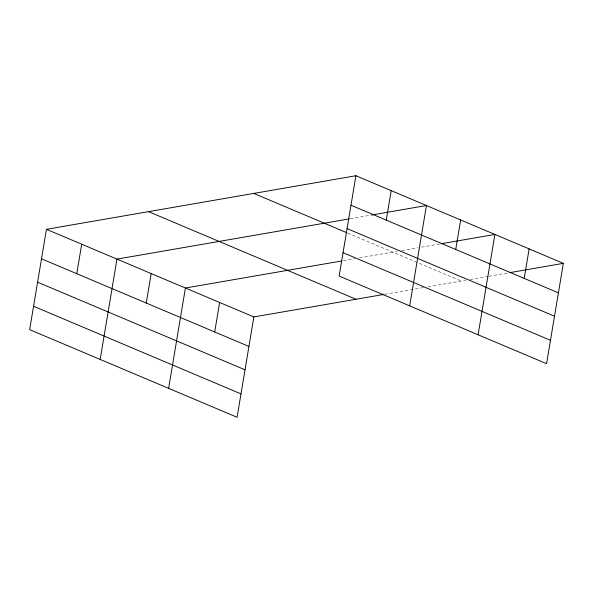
<?xml version="1.0" encoding="UTF-8"?>
<svg xmlns="http://www.w3.org/2000/svg" width="593" height="593" viewBox="0 0 593 593"><rect width="100%" height="100%" fill="white"/><g stroke="black" fill="none" stroke-linecap="round" stroke-linejoin="round"><path stroke-width="0.44" stroke-dasharray="2.96 2.22" d="M350.3 218.713L371.796 214.985M343.303 260.69L354.999 258.667M359.491 257.888L397.251 251.35M401.728 250.572L417.857 247.785M421.438 247.162L440.251 243.908M384.775 294.276L423.446 287.583M427.946 286.804L465.698 280.267M470.182 279.488L488.098 276.39M488.995 276.234L508.705 272.824M347.691 233.079L461.221 281.045"/><path stroke-width="0.89" d="M355.919 175.736L339.137 276.064L546.561 363.687L563.35 263.359L355.919 175.736L46.439 229.313L29.65 329.641L237.081 417.264L253.863 316.936L383.879 294.432M76.764 273.699L81.701 244.212M100.173 359.432L116.962 259.104L349.403 218.869M146.256 303.053L151.193 273.566M168.627 388.348L185.416 288.02L341.509 261.002M214.703 331.969L219.64 302.482M386.251 220.122L391.187 190.627M409.659 305.855L426.449 205.526L371.796 214.985M455.735 249.475L460.672 219.988M478.106 334.771L494.896 234.443L441.148 243.753M524.19 278.391L529.126 248.904M509.595 272.669L563.35 263.359M350.989 205.222L558.413 292.846M347.075 228.601L554.507 316.225M253.789 193.414L346.861 232.73M343.043 252.685L550.474 340.308M148.569 211.634L355.993 299.257M46.439 229.313L253.863 316.936M41.503 258.8L248.934 346.431M37.589 282.179L245.02 369.802M33.564 306.262L240.988 393.893"/></g></svg>
